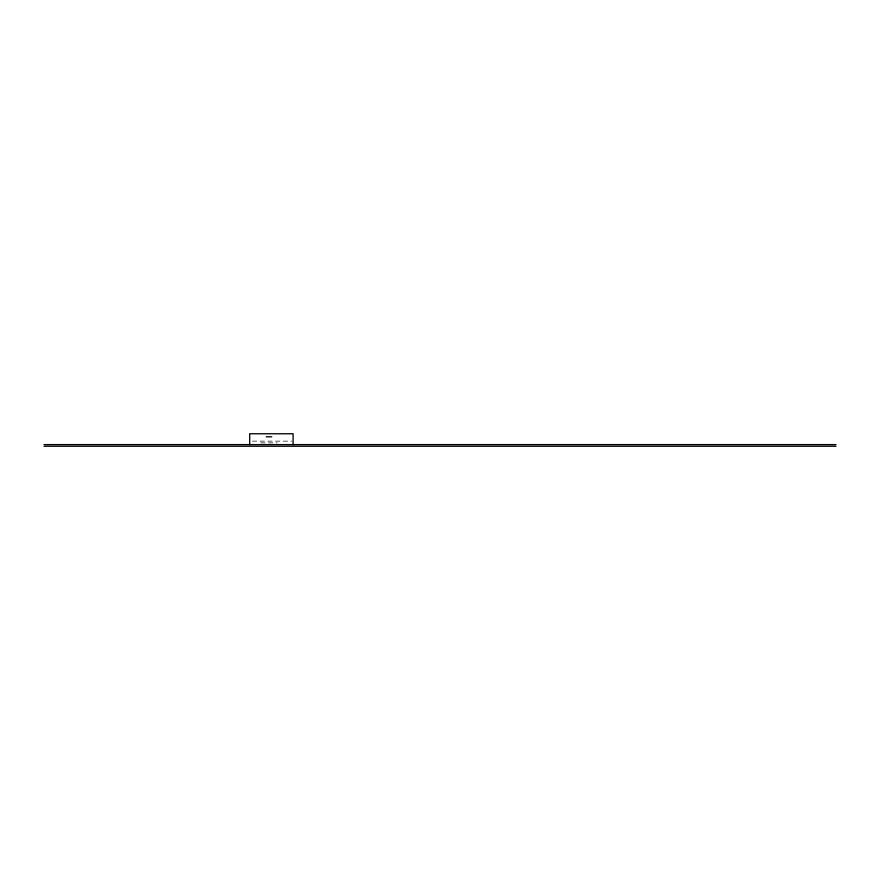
<?xml version="1.0" encoding="UTF-8"?>
<svg xmlns="http://www.w3.org/2000/svg" width="880" height="880" viewBox="0 0 880 880"><rect width="100%" height="100%" fill="white"/><g stroke="black" fill="none" stroke-linecap="round" stroke-linejoin="round"><path stroke-width="0.66" stroke-dasharray="4.4 3.3" d="M252.417 441.144L291.742 441.144M260.722 442.871L277.255 442.871"/><path stroke-width="1.32" d="M266.233 436.799L271.744 436.799M44 444.609L836 444.609M44 446.237L836 446.237M293.095 444.609L293.095 433.763L249.7 433.763L249.7 444.609"/></g></svg>
